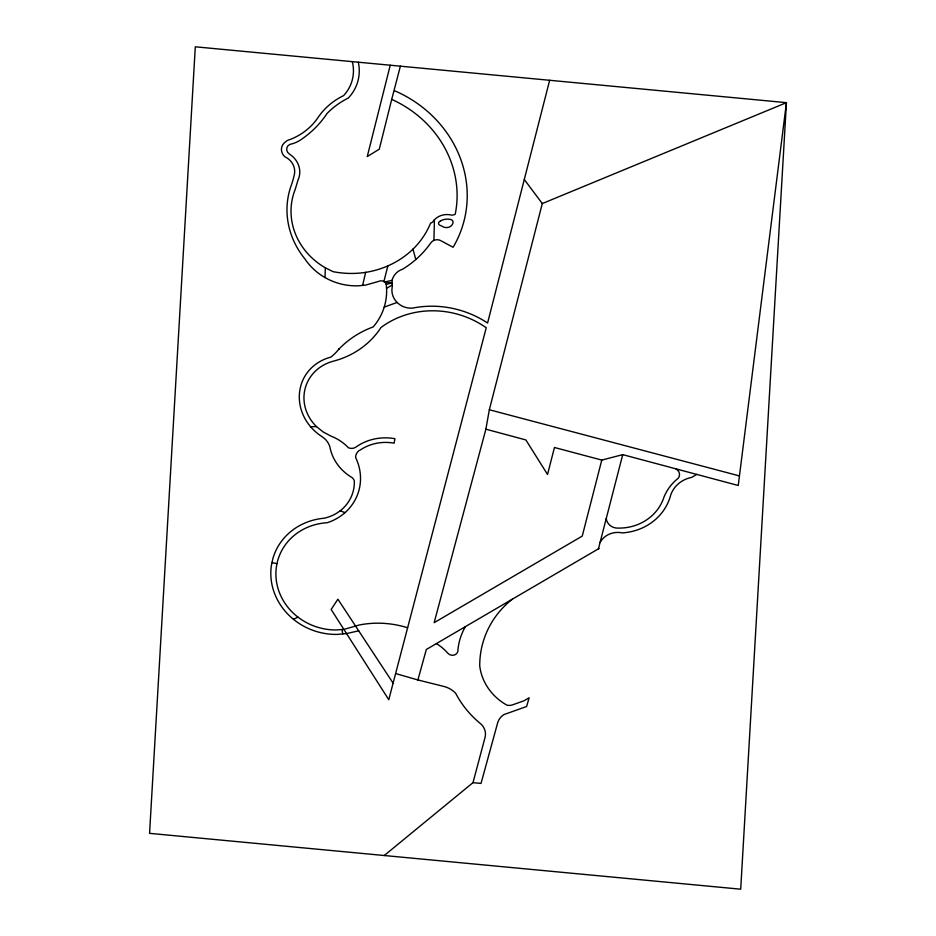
<?xml version="1.0" encoding="UTF-8"?>
<svg xmlns="http://www.w3.org/2000/svg" width="936" height="936" viewBox="0 0 936 936"><rect width="100%" height="100%" fill="white"/><g stroke="black" fill="none" stroke-linecap="round" stroke-linejoin="round"><path stroke-width="1.4" d="M433.941 240.306L434.409 219.796A17.714 16.333 17.7 0 1 451.421 215.058A5.534 5.113 17.7 0 0 455.224 214.18A109.325 100.866 17.7 0 0 391.716 99.391L400.386 66.175M325.014 277.571L325.318 267.801A68.211 62.923 17.7 0 1 295.214 189.411L297.964 180.203A22.288 20.569 17.7 0 0 289.458 154.101A6.026 5.557 17.7 0 1 290.02 144.355A30.139 27.811 17.7 0 0 300.21 140.154A105.417 97.25 17.7 0 0 327.085 113.431A85.691 79.057 17.7 0 1 348.286 98.034A45.56 42.038 17.7 0 0 358.312 62.197M542.295 203.557L786.439 102.656L740.704 889.2L149.561 833.344L195.296 46.8L786.439 102.656L738.247 485.491L622.732 454.639L601.778 460.079L554.451 447.49L547.525 474.47L525.868 439.943L485.878 429.179L489.341 409.757L542.295 203.557L524.289 179.501M549.654 80.285L487.586 323.014A93.881 86.603 17.7 0 0 412.483 308.12A18.381 16.953 17.7 0 1 392.102 287.738A16.403 15.14 17.7 0 0 392.137 283.386L392.067 280.355A17.608 16.24 17.7 0 1 402.597 269.205A104.832 96.712 17.7 0 0 430.911 242.74A7.71 7.114 17.7 0 1 441.815 241.219L453.106 247.268A118.486 109.313 17.7 0 0 394.559 90.722M362.618 285.398L365.672 272.271M391.716 99.391L379.279 149.175L367.251 156.581L390.253 65.216M358.699 630.817L346.542 633.567L337.217 634.409A62.724 57.868 17.7 0 1 271.44 565.087L272.891 558.511A62.478 57.646 17.7 0 1 324.207 518.216A41.769 38.54 17.7 0 0 354.323 480.835A7.254 6.692 17.7 0 0 350.626 476.705A45.946 42.389 17.7 0 1 329.881 446.823A18.697 17.258 17.7 0 0 321.996 436.632A49.292 45.478 17.7 0 1 300.76 385.96A45.782 42.237 17.7 0 1 330.817 357.131A48.309 44.565 17.7 0 0 338.575 349.479A96.548 89.072 17.7 0 1 373.183 326.921A63.894 58.945 17.7 0 0 386.568 288.288L386.252 284.462A5.136 4.738 17.7 0 0 384.532 282.005L383.889 281.56L387.878 265.824M393.178 683.257L337.896 599.192L331.157 609.476L388.768 699.707L486.24 327.752A86.709 79.993 17.7 0 0 381.01 327.495A86.814 80.087 17.7 0 1 333.403 361.167A42.939 39.616 17.7 0 0 316.497 426.617L323.248 432.034L330.97 436.117A44.671 41.207 17.7 0 1 348.414 447.747A7.593 6.997 17.7 0 0 356.008 447.034A50.708 46.777 17.7 0 1 394.933 438.691L394.115 443.149A45.361 41.839 17.7 0 0 360.816 449.631A9.348 8.623 17.7 0 0 355.657 457.599A52.884 48.789 17.7 0 1 327.202 522.733A57.868 53.387 17.7 0 0 276.974 563.636L271.99 562.606M601.778 460.079L582.25 536.094L434.152 622.662L485.878 429.179M598.42 548.847L622.732 454.639M384.251 855.516L472.984 782.66L485.07 737.346A14.707 13.572 17.7 0 0 479.314 722.674A97.648 90.09 17.7 0 1 455.68 693.295A22.663 20.908 17.7 0 0 443.933 686.451L417.889 679.969L426.325 649.49L599.087 548.449M338.575 349.479L339.183 348.695M434.409 219.796L433.368 221.025A3.779 3.487 17.7 0 1 430.654 223.002A89.68 82.742 17.7 0 1 415.28 246.835C401.673 261.144 382.988 270.083 363.496 272.68A89.68 82.742 17.7 0 1 333.111 271.674L325.318 267.801M696.758 474.4L691.61 477.407A29.999 27.682 17.7 0 0 670.819 494.688A56.944 52.533 17.7 0 1 622.37 532.9A20.908 19.282 17.7 0 0 600.023 542.623M386.568 288.288L392.278 285.024M293.459 619.304L298.011 617.152A57.541 53.083 17.7 0 0 335.849 629.963L343.886 629.413L359.248 624.991A92.512 85.34 17.7 0 1 407.616 627.763M384.216 307.09L397.098 302.457M386.252 284.462L392.044 282.847M392.067 280.355L384.532 282.005L392.137 283.386M310.565 426.711L316.497 426.617M472.984 782.66L481.034 783.42L497.8 722.335A16.86 15.549 17.7 0 1 503.919 714.577L526.594 706.516L529.156 697.765L524.055 700.783L512.015 705.042A11.068 10.214 17.7 0 1 506.996 705.194A53.469 49.327 17.7 0 1 479.723 665.812A97.543 89.985 17.7 0 1 512.366 599.169M489.341 409.757L739.218 475.851M395.858 673.604L418.907 680.261M340.213 510.763L344.998 512.647M412.94 249.034L415.806 259.541M342.061 629.542L342.716 633.918M297.999 617.175A57.611 53.153 17.7 0 1 276.974 563.636M352.299 61.636A42.167 38.902 17.7 0 1 343.57 95.636A71.007 65.508 17.7 0 0 317.444 118.404A64.865 59.845 17.7 0 1 290.137 139.487A9.617 8.88 17.7 0 0 285.667 141.769A10.448 9.641 17.7 0 0 284.79 156.721A16.836 15.538 17.7 0 1 294.349 174.576A111.197 102.586 17.7 0 1 290.628 187.153A83.936 77.431 17.7 0 0 304.914 258.921A58.009 53.516 17.7 0 0 358.617 285.796L365.52 285.106L378.682 281.42A5.136 4.738 17.7 0 1 383.889 281.56M436.41 643.594A45.993 42.424 17.7 0 1 447.759 653.164A5.885 5.429 17.7 0 0 457.996 649.104A67.93 62.665 17.7 0 1 465.391 626.64M675.745 468.796A6.716 6.189 17.7 0 1 678.249 478.237A52.849 48.754 17.7 0 0 664.057 496.876A49.702 45.852 17.7 0 1 615.97 528.021A10.904 10.062 17.7 0 1 606.247 518.532M440.236 221.165L439.323 221.797A2.176 2.001 17.7 0 0 439.604 225.096L442.26 226.36A7.71 7.114 17.7 0 0 446.601 227.588A6.938 6.4 17.7 0 0 453.012 222.838A2.913 2.691 17.7 0 0 450.251 219.422A12.928 11.934 17.7 0 0 440.236 221.165"/></g></svg>
